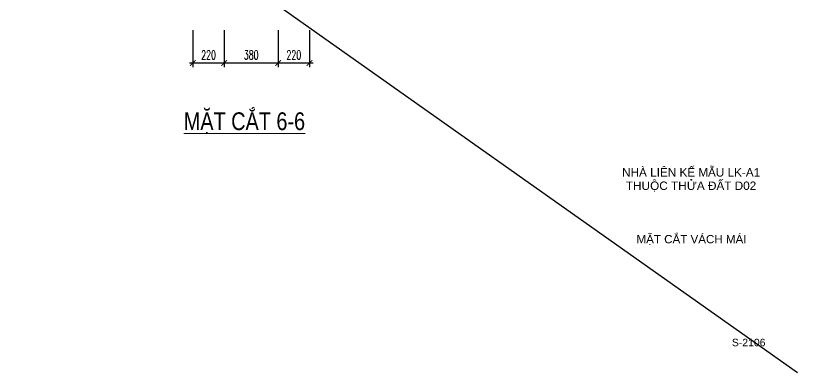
# Model space of a CAD drawing. Header units: millimetres. Extents: x -529861 to -223882, y -171969 to 61504.
# Drawn here: x -316690 to -311189, y -49469 to -46959 of the extents above; entities that cross this region are included whole.
import ezdxf
from ezdxf.enums import TextEntityAlignment as Align

# ---------------------------------------------------------------- set-up
doc = ezdxf.new("R2010")
doc.units = ezdxf.units.MM
doc.header["$LTSCALE"] = 5000
doc.layers.get('Defpoints').update_dxf_attribs({"color": 143})
for name, color, linetype, lineweight in [('G-ANNO-TTLB', 7, 'Continuous', 18), ('KC-TEXT', 4, 'Continuous', 20), ('S-dims', 8, 'Continuous', 18)]:
    doc.layers.add(name, color=color, linetype=linetype, lineweight=lineweight)
doc.layers.add('KCS_Plotter', color=11, linetype='Continuous', plot=False)
doc.layers.add('KCS_TEXT_BANVE_SO', color=1, linetype='Continuous')
doc.layers.add('KCS_TEXT_BANVE_TEN', color=162, linetype='Continuous')
doc.styles.add('ARIAL', font='arial.ttf')
doc.styles.add('Arial_13', font='arial.ttf', dxfattribs={"height": 2.5})
doc.styles.add('Arial_14', font='arial.ttf', dxfattribs={"height": 2.5})
doc.styles.add('vnsimpli', font='vnsimli.shx', dxfattribs={"width": 0.65})
doc.dimstyles.new('KCS_DIM75', dxfattribs={"dimscale": 75, "dimtxt": 2.5, "dimasz": 1.6, "dimexe": 1.2, "dimexo": 0, "dimgap": 1, "dimtad": 1, "dimdec": 0, "dimzin": 0, "dimdsep": 46, "dimtxsty": 'vnsimpli', "dimblk": 'ARCHTICK', "dimcen": 0, "dimdle": 1, "dimclrd": 256, "dimclre": 256, "dimclrt": 2, "dimadec": 0, "dimazin": 0, "dimtfac": 1, "dimtdec": 0, "dimtix": 1, "dimtmove": 2, "dimatfit": 3, "dimfxl": 1, "dimtolj": 1, "dimtzin": 0, "dimarcsym": 0})

# ---------------------------------------------------------------- blocks, each defined once
blk = doc.blocks.new('_ArchTick')
at = {"color": 0, "linetype": 'ByBlock', "const_width": 0.15}
blk.add_lwpolyline([(-0.5, -0.5), (0.5, 0.5)], dxfattribs=at)
blk = doc.blocks.new('*D1647')
at = {"layer": 'Defpoints', "color": 0, "linetype": 'ByBlock', "ltscale": 1500, "transparency": 16777216}
for p in [(-315442.4, -47061.5), (-315222.4, -47061.5), (-315222.4, -47291.8)]:
    blk.add_point(p, dxfattribs=at)
at = {"layer": 'S-dims', "linetype": 'ByBlock', "lineweight": -2, "ltscale": 1500, "transparency": 16777216}
for p, q in [((-315442.4, -47061.5), (-315442.4, -47321.8)), ((-315222.4, -47061.5), (-315222.4, -47321.8)), ((-315467.4, -47291.8), (-315197.4, -47291.8))]:
    blk.add_line(p, q, dxfattribs=at)
at = {"layer": 'S-dims', "linetype": 'ByBlock', "lineweight": -2, "ltscale": 1500, "transparency": 16777216, "xscale": 40, "yscale": 40, "zscale": 40, "rotation": 180}
blk.add_blockref('_ArchTick', (-315442.4, -47291.8), dxfattribs=at)
at = {"layer": 'S-dims', "linetype": 'ByBlock', "lineweight": -2, "ltscale": 1500, "transparency": 16777216, "xscale": 40, "yscale": 40, "zscale": 40}
blk.add_blockref('_ArchTick', (-315222.4, -47291.8), dxfattribs=at)
at = {"layer": 'S-dims', "color": 2, "linetype": 'ByBlock', "ltscale": 1500, "transparency": 16777216, "insert": (-315332.4, -47235.6), "char_height": 62.5, "attachment_point": 5, "style": 'vnsimpli'}
blk.add_mtext('\\A1;220', dxfattribs=at)
blk = doc.blocks.new('*D1648')
at = {"layer": 'Defpoints', "color": 0, "linetype": 'ByBlock', "ltscale": 1500, "transparency": 16777216}
for p in [(-315222.4, -47061.5), (-314842.4, -47061.5), (-314842.4, -47291.8)]:
    blk.add_point(p, dxfattribs=at)
at = {"layer": 'S-dims', "linetype": 'ByBlock', "lineweight": -2, "ltscale": 1500, "transparency": 16777216}
for p, q in [((-315222.4, -47061.5), (-315222.4, -47321.8)), ((-314842.4, -47061.5), (-314842.4, -47321.8)), ((-315247.4, -47291.8), (-314817.4, -47291.8))]:
    blk.add_line(p, q, dxfattribs=at)
at = {"layer": 'S-dims', "linetype": 'ByBlock', "lineweight": -2, "ltscale": 1500, "transparency": 16777216, "xscale": 40, "yscale": 40, "zscale": 40, "rotation": 180}
blk.add_blockref('_ArchTick', (-315222.4, -47291.8), dxfattribs=at)
at = {"layer": 'S-dims', "linetype": 'ByBlock', "lineweight": -2, "ltscale": 1500, "transparency": 16777216, "xscale": 40, "yscale": 40, "zscale": 40}
blk.add_blockref('_ArchTick', (-314842.4, -47291.8), dxfattribs=at)
at = {"layer": 'S-dims', "color": 2, "linetype": 'ByBlock', "ltscale": 1500, "transparency": 16777216, "insert": (-315032.4, -47235.6), "char_height": 62.5, "attachment_point": 5, "style": 'vnsimpli'}
blk.add_mtext('\\A1;380', dxfattribs=at)
blk = doc.blocks.new('*D1649')
at = {"layer": 'Defpoints', "color": 0, "linetype": 'ByBlock', "ltscale": 1500, "transparency": 16777216}
for p in [(-314842.4, -47061.5), (-314622.4, -47061.5), (-314622.4, -47291.8)]:
    blk.add_point(p, dxfattribs=at)
at = {"layer": 'S-dims', "linetype": 'ByBlock', "lineweight": -2, "ltscale": 1500, "transparency": 16777216}
for p, q in [((-314842.4, -47061.5), (-314842.4, -47321.8)), ((-314622.4, -47061.5), (-314622.4, -47321.8)), ((-314867.4, -47291.8), (-314597.4, -47291.8))]:
    blk.add_line(p, q, dxfattribs=at)
at = {"layer": 'S-dims', "linetype": 'ByBlock', "lineweight": -2, "ltscale": 1500, "transparency": 16777216, "xscale": 40, "yscale": 40, "zscale": 40, "rotation": 180}
blk.add_blockref('_ArchTick', (-314842.4, -47291.8), dxfattribs=at)
at = {"layer": 'S-dims', "linetype": 'ByBlock', "lineweight": -2, "ltscale": 1500, "transparency": 16777216, "xscale": 40, "yscale": 40, "zscale": 40}
blk.add_blockref('_ArchTick', (-314622.4, -47291.8), dxfattribs=at)
at = {"layer": 'S-dims', "color": 2, "linetype": 'ByBlock', "ltscale": 1500, "transparency": 16777216, "insert": (-314732.4, -47235.6), "char_height": 62.5, "attachment_point": 5, "style": 'vnsimpli'}
blk.add_mtext('\\A1;220', dxfattribs=at)

msp = doc.modelspace()

# ---------------------------------------------------------------- linework, layer by layer
at = {"layer": 'KCS_Plotter', "linetype": 'ByBlock', "ltscale": 1500}
msp.add_line((-321729.41, -42015.68), (-311189.16, -49469.14), dxfattribs=at)

# ---------------------------------------------------------------- texts
at = {"layer": 'G-ANNO-TTLB', "lineweight": 9, "attachment_point": 1}
for s, insert, char_height, width, style in [('NHÀ LIÊN K', (-312422.74, -48032.13), 59.211, 556.3334, 'Arial_13'), ('\\fArial|b0|i0|c254|p34|;Ế', (-311963.72, -48032.13), 59.211, 66.4562, 'Arial_14'), ('\\fArial|b0|i0|c254|p34|;Ẫ', (-311818.02, -48032.13), 59.211, 66.4562, 'Arial_14'), (' M', (-311908.89, -48032.13), 59.211, 110.1274, 'Arial_13'), ('U LK-A1', (-311763.19, -48032.13), 59.211, 377.851, 'Arial_13'), ('THU', (-312396.11, -48126.13), 59.211, 206.9636, 'Arial_13'), ('\\fArial|b0|i0|c254|p34|;Ộ', (-312225.34, -48126.13), 59.211, 77.8487, 'Arial_14'), ('C TH', (-312161.11, -48126.13), 59.211, 235.4448, 'Arial_13'), ('\\fArial|b0|i0|c254|p34|;Ử', (-311966.85, -48126.13), 59.211, 85.4437, 'Arial_14'), ('A ', (-311896.35, -48126.13), 59.211, 94.9374, 'Arial_13'), ('Đ', (-311818.02, -48126.13), 59.21, 72.1525, 'Arial_13'), ('\\fArial|b0|i0|c254|p34|;Ấ', (-311758.49, -48126.13), 59.211, 66.4562, 'Arial_14'), ('T D02', (-311703.66, -48126.13), 59.211, 273.4198, 'Arial_13')]:
    msp.add_mtext(s, dxfattribs=dict(at, insert=insert, char_height=char_height, width=width, style=style))
at = {"layer": 'KC-TEXT', "style": 'ARIAL', "width": 0.8}
msp.add_text('%%UMẶT CẮT 6-6', height=125, dxfattribs=at).set_placement((-315079.93, -47764.3), align=Align.CENTER)
at = {"layer": 'KCS_TEXT_BANVE_SO', "linetype": 'ByBlock', "style": 'Arial_13'}
msp.add_text('S-2106', height=52.488, dxfattribs=at).set_placement((-311649.99, -49285.26))
at = {"layer": 'KCS_TEXT_BANVE_TEN', "linetype": 'ByBlock', "style": 'Arial_13'}
msp.add_text('MẶT CẮT VÁCH MÁI', height=58.32, dxfattribs=at).set_placement((-312320.98, -48560.88))

# ---------------------------------------------------------------- dimensions: what is measured, and where the dimension line sits
at = {"layer": 'S-dims', "linetype": 'ByBlock', "ltscale": 1500}
for base, p1, p2, picture, middle in [((-315222.43, -47291.8), (-315442.43, -47061.53), (-315222.43, -47061.53), '*D1647', (-315332.43, -47235.55)), ((-314842.43, -47291.8), (-315222.43, -47061.53), (-314842.43, -47061.53), '*D1648', (-315032.43, -47235.55)), ((-314622.43, -47291.8), (-314842.43, -47061.53), (-314622.43, -47061.53), '*D1649', (-314732.43, -47235.55))]:
    dim = msp.add_linear_dim(base=base, p1=p1, p2=p2, dimstyle='KCS_DIM75', override={"dimscale": 25}, dxfattribs=at)
    dim.commit()
    dim.dimension.update_dxf_attribs({"geometry": picture, "text_midpoint": middle})

doc.saveas('drawing.dxf')
